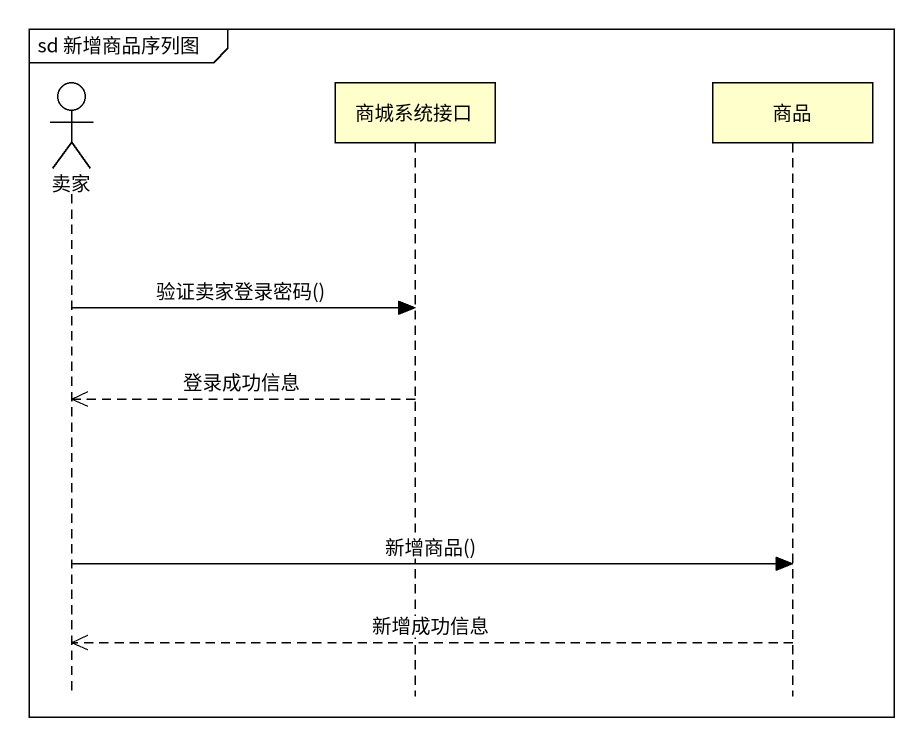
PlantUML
@startuml
mainframe sd 新增商品序列图
hide footbox
actor 卖家
participant 商城系统接口
participant 商品

卖家 -> 商城系统接口 : 验证卖家登录密码()
商城系统接口 -->> 卖家 : 登录成功信息
卖家 -> 商品 : 新增商品()
商品 -->> 卖家 : 新增成功信息
@enduml
